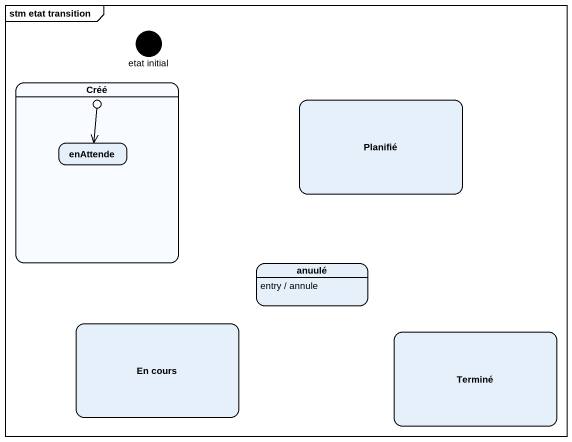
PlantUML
@startuml
mainframe stm etat transition
hide empty description
state "etat initial" as etat_initial <<start>>
state Créé {
  state entry1 <<entryPoint>>
  state enAttende
}
state Planifié
state anuulé
anuulé : entry / annule
state "En cours" as En_cours
state Terminé
entry1 --> enAttende
@enduml
